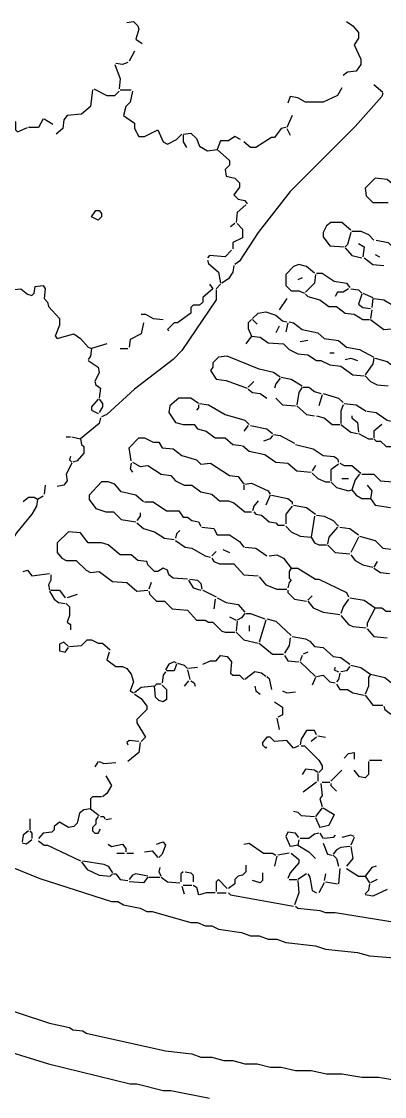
# Model space of a CAD drawing. Header units: millimetres. Extents: x 0 to 150953, y 0 to 85148.
# Drawn here: x 18063 to 27978, y 19600 to 48932 of the extents above; entities that cross this region are included whole.
import ezdxf

# ---------------------------------------------------------------- set-up
doc = ezdxf.new("R2010")
doc.units = ezdxf.units.MM
doc.layers.add('LINEWORK', color=7, linetype='Continuous')

msp = doc.modelspace()

# ---------------------------------------------------------------- linework, layer by layer
at = {"layer": 'LINEWORK'}
for points in [[(20941, 48901), (21121, 48932), (21242, 48811), (21272, 48721), (21182, 48449), (21362, 48329)], [(26936, 48932), (27117, 48811), (27268, 48630), (27268, 48480), (27147, 48299), (27328, 47907), (27328, 47756), (27208, 47576), (26967, 47546), (26846, 47455)], [(21151, 48118), (21001, 47847)], [(20971, 47817), (20820, 47756), (20639, 47787)], [(20609, 47756), (20760, 47365), (20730, 47094)], [(20007, 47063), (19946, 46612), (19705, 46401), (19314, 46370), (19223, 46250), (19193, 46009), (19012, 45858)], [(20037, 47094), (20398, 46913), (20609, 46913), (20730, 47033)], [(20760, 47063), (21061, 47063)], [(21091, 47033), (21031, 46732), (20910, 46612), (20850, 46370), (21151, 46160), (21151, 46009), (21272, 45798), (21423, 45798), (21784, 45979), (21935, 45647), (22055, 45587), (22296, 45708), (22447, 45858)], [(27931, 46973), (27901, 46883), (27178, 46069), (25400, 44292), (24526, 43177), (24014, 42393), (23893, 42303)], [(26816, 47124), (26695, 46913), (26304, 46732), (25822, 46732), (25611, 46853), (25400, 46883), (25340, 46702)], [(27690, 47214), (27931, 47003)], [(17054, 46099), (17144, 46190), (17265, 46220), (17355, 46340), (17295, 46702), (17385, 46792), (17566, 46732), (17656, 46642), (17656, 46340), (17897, 46190), (17897, 45979), (17958, 45919), (18229, 46039)], [(25460, 46370), (25309, 46039)], [(18651, 46280), (18530, 46039), (18259, 46039)], [(18681, 46280), (18922, 46129)], [(22477, 45858), (22688, 45888), (22839, 45738), (22929, 45527), (23140, 45406), (23411, 45436)], [(22477, 45828), (22477, 45647), (22568, 45497)], [(24044, 45708), (23893, 45798), (23713, 45677), (23502, 45677), (23411, 45436)], [(25279, 46039), (25159, 46009), (24978, 45768), (24888, 45768), (24466, 45497), (24315, 45497), (24134, 45647)], [(25309, 46009), (25400, 45828)], [(23411, 45436), (23743, 45135), (23743, 45015), (23622, 44894), (23652, 44713), (23893, 44653), (24014, 44533), (24014, 44412), (23863, 44201), (23984, 44081), (24164, 44050), (24225, 43960)], [(28262, 44442), (28051, 44623), (27720, 44653), (27449, 44382), (27479, 44171), (27660, 43990), (28081, 43990)], [(24195, 43930), (23954, 43719), (23923, 43448)], [(23893, 43418), (23773, 43327)], [(23954, 43418), (24104, 43267), (24104, 43026), (23833, 42906), (23833, 42725)], [(27057, 43237), (26816, 43448), (26515, 43448), (26394, 43357), (26304, 43177), (26304, 43056), (26485, 42815), (26876, 42785)], [(27057, 43177), (26967, 42845), (26906, 42785)], [(27087, 43207), (27328, 43207), (27539, 43116), (27690, 42966)], [(27268, 42875), (27419, 42785), (27388, 42514)], [(27750, 42966), (28081, 42906), (28172, 42815)], [(23803, 42695), (23622, 42514), (23200, 42544), (23140, 42484)], [(26906, 42755), (27087, 42544), (27358, 42484)], [(27720, 42574), (27840, 42514)], [(23140, 42423), (23170, 42333), (23441, 42092), (23502, 41791)], [(23863, 42273), (23833, 42092), (23713, 41911), (23532, 41791)], [(26063, 42062), (25852, 42243), (25641, 42303), (25490, 42243), (25279, 42032), (25279, 41730), (25430, 41580), (25641, 41580), (25792, 41520)], [(27419, 42484), (27660, 42303), (27961, 42273)], [(26093, 42032), (26063, 41791), (25822, 41550)], [(26123, 42062), (26274, 42062), (26605, 41851), (26936, 41791), (27027, 41670)], [(17777, 41610), (18048, 41640), (18229, 41489), (18349, 41459), (18410, 41520), (18440, 41700), (18651, 41730), (18711, 41640), (18681, 41369), (18771, 41278), (18801, 41158), (19103, 40827), (19103, 40646), (18982, 40344), (19042, 40284), (19494, 40405), (19675, 40284), (19886, 40043), (19976, 40013)], [(23200, 41761), (23291, 41640)], [(23502, 41761), (23381, 41640)], [(25731, 41941), (25611, 41881)], [(23381, 41610), (23381, 41339), (22447, 39953), (22206, 39712), (21151, 38898), (20398, 38205), (20248, 38145)], [(23291, 41640), (23020, 41399), (23020, 41278), (22929, 41188), (22748, 41188), (22688, 41128), (22688, 40977), (22327, 40706), (22236, 40706), (22055, 40525), (22085, 40495)], [(25309, 41369), (25099, 41068)], [(25822, 41489), (25882, 41429), (26213, 41339), (26454, 41158), (26665, 41158), (26906, 40977), (27147, 40947), (27388, 40796), (27569, 40796)], [(26997, 41640), (26846, 41550), (26695, 41550), (26635, 41429)], [(27057, 41640), (27268, 41610), (27358, 41520)], [(27358, 41489), (27268, 41218), (27388, 41128), (27599, 41098)], [(27388, 41520), (27660, 41399)], [(27660, 41369), (27629, 41128)], [(27690, 41369), (27961, 41339), (28202, 41188), (28383, 41188), (28473, 41128), (28503, 41037)], [(27629, 41068), (27599, 40827)], [(21332, 40947), (21453, 40947), (21664, 40827), (21935, 40796)], [(24345, 40796), (24255, 40706), (24255, 40555), (24345, 40344)], [(24375, 40827), (24526, 40977), (24737, 41007), (25008, 40917), (25189, 40766), (25309, 40736)], [(24375, 40796), (24496, 40676)], [(27599, 40796), (27961, 40525), (28292, 40555)], [(21392, 40706), (21332, 40405), (21031, 40254), (21001, 40043)], [(25099, 40616), (25008, 40435)], [(25340, 40706), (25279, 40465)], [(25370, 40736), (25490, 40706), (25731, 40525), (26153, 40435), (26334, 40284), (26726, 40224), (26936, 40043), (27298, 39983), (27690, 39772)], [(24345, 40344), (24195, 40134)], [(24345, 40344), (24586, 40314), (24797, 40164), (25219, 40134), (25370, 39983), (25611, 39862), (25882, 39832), (26123, 39682), (26243, 39682), (26485, 39561), (26786, 39531), (27117, 39290), (27419, 39260)], [(25882, 40224), (25671, 40194)], [(19976, 40013), (19946, 39802), (19886, 39712)], [(20398, 40134), (19976, 40013)], [(20760, 40013), (20971, 40013)], [(26485, 39892), (26605, 39892)], [(19886, 39682), (20157, 39501), (20187, 39350), (20067, 39109), (20097, 39019), (20217, 38928), (20187, 38657)], [(25129, 39230), (24948, 39350), (24556, 39441), (23682, 39802), (23441, 39772), (23291, 39621), (23291, 39501), (23230, 39410), (23381, 39169), (23652, 39139), (24225, 38928)], [(26906, 39712), (27057, 39742), (27238, 39682)], [(27690, 39742), (27660, 39591), (27449, 39290)], [(27720, 39742), (28051, 39651), (28172, 39561)], [(24406, 39109), (24255, 38958)], [(25129, 39199), (25008, 39049), (24978, 38928)], [(25159, 39230), (25430, 39169), (25731, 38989)], [(27449, 39260), (27599, 39109), (27780, 39019), (28081, 38989)], [(24255, 38898), (24375, 38808), (24586, 38778), (24767, 38657)], [(25731, 38958), (25641, 38808), (25581, 38476)], [(25761, 38958), (25912, 38958), (26063, 38838), (26243, 38778)], [(26274, 38748), (26183, 38446)], [(26304, 38778), (26726, 38657), (26846, 38537)], [(20157, 38627), (19976, 38416), (19976, 38326), (20157, 38235)], [(20187, 38627), (20278, 38506), (20278, 38416), (20187, 38265)], [(22899, 38506), (22688, 38657), (22357, 38657), (22116, 38446), (22085, 38265), (22266, 37994), (22477, 37934), (22778, 37934), (22869, 37813), (23110, 37753), (23351, 37572), (23622, 37572), (23833, 37392), (24074, 37362)], [(22899, 38476), (22899, 38386), (22839, 38326)], [(22929, 38506), (23170, 38476), (23622, 38205), (24164, 38055), (24285, 37934)], [(25008, 38657), (25189, 38476), (25550, 38446)], [(25581, 38446), (25852, 38205), (26063, 38175)], [(26846, 38476), (26786, 38296), (26786, 37964)], [(26876, 38506), (27208, 38476), (27479, 38296)], [(26123, 38175), (26334, 38115), (26545, 37934), (26756, 37934)], [(27087, 38175), (27087, 38115), (27238, 37994), (27268, 37723)], [(27509, 38296), (27750, 38265), (28051, 38055), (28413, 37964), (28594, 37813), (28805, 37813), (28955, 37723), (29076, 37723), (29256, 37542)], [(20217, 38115), (20187, 37964), (19675, 37542)], [(24255, 37904), (24134, 37753)], [(24315, 37904), (24767, 37813), (24918, 37693)], [(26786, 37934), (27057, 37723), (27238, 37693)], [(27901, 37934), (27690, 37753), (27690, 37572)], [(19283, 37603), (19404, 37603)], [(19434, 37603), (19675, 37542)], [(21061, 36940), (21001, 37301), (21272, 37572), (21423, 37572), (21664, 37452), (21814, 37452), (21905, 37301), (22206, 37271), (22447, 37090), (22839, 36970), (22959, 36849), (23230, 36879), (23743, 36548), (23984, 36518), (24134, 36307)], [(24918, 37633), (24857, 37542), (24677, 37482)], [(24948, 37663), (25129, 37633), (25520, 37422)], [(27268, 37693), (27539, 37542), (27660, 37542)], [(19675, 37542), (19705, 37392), (19765, 37331), (19765, 37151), (19585, 36940), (19464, 36910)], [(24104, 37362), (24285, 37211), (24707, 37120), (25008, 36910), (25340, 36879)], [(25550, 37392), (26033, 37271), (26304, 37090), (26605, 37060), (26695, 37000), (26726, 36910)], [(27690, 37542), (27750, 37482), (27871, 37482), (28021, 37331), (28232, 37331)], [(19404, 37060), (19374, 36970), (19434, 36910)], [(19434, 36879), (19283, 36578), (19314, 36397)], [(21061, 36879), (21031, 36729), (21091, 36638)], [(21091, 36910), (21302, 36789), (21513, 36819), (21875, 36578), (22146, 36548), (22266, 36397), (22507, 36277), (22718, 36277), (22959, 36096), (23261, 36036), (23471, 35855), (23713, 35855), (23863, 35795), (24164, 35554), (24345, 35554)], [(25340, 36879), (25581, 36669), (25972, 36638)], [(26093, 36819), (26002, 36669)], [(26726, 36849), (26515, 36699), (26515, 36397)], [(26756, 36879), (26876, 36819), (27087, 36819), (27328, 36608)], [(19314, 36397), (19223, 36277), (19042, 36247)], [(26002, 36608), (26153, 36458), (26364, 36367), (26485, 36367)], [(26816, 36458), (26997, 36458)], [(27298, 36578), (27178, 36427), (27087, 36156)], [(27358, 36578), (27690, 36578), (27871, 36397), (28202, 36367), (28383, 36156)], [(18711, 36277), (18681, 36036)], [(21392, 35825), (21182, 36006), (20790, 36096), (20609, 36307), (20428, 36367), (20248, 36367), (19916, 36006), (19916, 35885), (20097, 35644), (20368, 35554), (20579, 35554), (20790, 35343), (21182, 35283)], [(24134, 36277), (24134, 36156)], [(24164, 36307), (24345, 36337), (24797, 36126), (24857, 36036)], [(26515, 36367), (26665, 36217), (26997, 36126), (27087, 36156)], [(27087, 36156), (27208, 36006), (27358, 35915), (27599, 35915)], [(27509, 36277), (27629, 36126), (27599, 35915)], [(18500, 35885), (18470, 35704), (18349, 35493), (17928, 34981), (17747, 34650), (17476, 34318)], [(18500, 35885), (18410, 35945), (18259, 35945), (18108, 35825)], [(18651, 35976), (18500, 35885)], [(21423, 35825), (21664, 35825), (22025, 35584), (22357, 35584), (22477, 35403), (22598, 35403), (22718, 35313), (22899, 35283), (22959, 35162)], [(24526, 35855), (24406, 35704), (24375, 35584)], [(24857, 36006), (24737, 35735)], [(24888, 36006), (25340, 35915), (25460, 35825), (25460, 35765)], [(27599, 35915), (27720, 35735), (28142, 35674)], [(21302, 35524), (21302, 35433), (21212, 35313)], [(24406, 35554), (24466, 35493), (24616, 35463), (24827, 35283), (25008, 35252), (25068, 35192), (25249, 35192)], [(25460, 35704), (25279, 35493), (25279, 35222)], [(25490, 35735), (25852, 35674), (26093, 35493)], [(21212, 35252), (21392, 35102), (21694, 35011), (21965, 34831), (22236, 34800)], [(26063, 35433), (25972, 34861)], [(26123, 35463), (26334, 35433), (26575, 35313), (26726, 35162)], [(22598, 33716), (22206, 33746), (22085, 33836), (22055, 33957), (21935, 34017), (21784, 33927), (21694, 33927), (21513, 34107), (21483, 34198), (21242, 34228), (21061, 34379), (20760, 34379), (20428, 34650), (20248, 34710), (19886, 34710), (19675, 34981), (19344, 35011), (19042, 34710), (19042, 34439), (19163, 34288), (19283, 34228), (19555, 34228), (19826, 33957), (19946, 33897), (20187, 33927), (20549, 33656), (20941, 33625), (21212, 33384), (21513, 33414)], [(22387, 35042), (22296, 34951), (22266, 34831)], [(22989, 35132), (23321, 35102)], [(23321, 35102), (23411, 34921), (23743, 34921), (24014, 34740), (24134, 34590)], [(25279, 35162), (25430, 35011), (25671, 34891), (25972, 34861)], [(26695, 35132), (26454, 34861), (26424, 34680)], [(26756, 35132), (27027, 35102), (27268, 34921)], [(22266, 34770), (22537, 34590), (22718, 34559), (23080, 34349), (23230, 34318)], [(25972, 34861), (26063, 34710), (26183, 34650), (26394, 34650)], [(26424, 34650), (26635, 34439), (27027, 34409)], [(27268, 34861), (27057, 34439)], [(27298, 34891), (27720, 34770), (27931, 34559), (28232, 34529), (28413, 34349)], [(23381, 34469), (23261, 34349)], [(23562, 34529), (23743, 34439)], [(24164, 34590), (24466, 34559), (24767, 34349)], [(24827, 34349), (25038, 34379), (25219, 34288), (25430, 34017)], [(27057, 34379), (27178, 34228), (27388, 34107), (27660, 34047)], [(23261, 34288), (23321, 34198), (23471, 34138), (23863, 34138), (24134, 33836), (24526, 33806)], [(27780, 34198), (27690, 34047)], [(18108, 33927), (18229, 33957), (18349, 33806), (18831, 33866)], [(18862, 33836), (18862, 33686), (18801, 33565), (18831, 33414)], [(24556, 33776), (24737, 33565), (25038, 33445), (25309, 33445)], [(25430, 34017), (25370, 33927), (25370, 33746), (25430, 33686)], [(25430, 34017), (25611, 34017), (26093, 33716), (26183, 33716), (26936, 33354), (26997, 33234)], [(27690, 34017), (27871, 33897), (28112, 33866)], [(21603, 33625), (21543, 33445)], [(22628, 33686), (22748, 33475), (22959, 33414)], [(22658, 33716), (22869, 33686), (22959, 33595), (22989, 33445)], [(25430, 33686), (25370, 33625), (25340, 33475)], [(18831, 33384), (18952, 33173), (19072, 33083), (19253, 33053)], [(18862, 33414), (19103, 33414), (19253, 33204)], [(19585, 33294), (19314, 33204)], [(21543, 33384), (21573, 33294), (21754, 33113), (21965, 33113), (22176, 32902), (22598, 32872), (22839, 32601), (23080, 32601), (23170, 32541), (23291, 32541), (23532, 32300), (23622, 32270), (23893, 32270)], [(23020, 33414), (23381, 33234)], [(23351, 33173), (23321, 32902)], [(23411, 33204), (23652, 33083), (23984, 33023), (24164, 32812)], [(25340, 33414), (25340, 33354), (25520, 33173), (25852, 33113)], [(26002, 33264), (25882, 33143)], [(26997, 33173), (26846, 32963), (26786, 32782)], [(27027, 33204), (27419, 33143), (27720, 32932)], [(19283, 33053), (19374, 32963), (19374, 32721), (19314, 32541), (19404, 32480), (19404, 32330)], [(25882, 33113), (26033, 32932), (26304, 32812), (26756, 32752)], [(27720, 32932), (27509, 32511), (27509, 32420)], [(27720, 32932), (27901, 32932), (28021, 32842), (28142, 32842), (28322, 32661), (28322, 32601)], [(23743, 32691), (23923, 32601)], [(23954, 32571), (23923, 32300)], [(24164, 32782), (24074, 32661), (23954, 32601)], [(24195, 32782), (24315, 32782), (24707, 32631)], [(24737, 32601), (24556, 31998)], [(24767, 32631), (25008, 32571), (25430, 32179)], [(26786, 32721), (26997, 32480), (27117, 32420), (27479, 32390)], [(23923, 32270), (24134, 32059), (24526, 31968)], [(24285, 32450), (24285, 32300)], [(27509, 32360), (27690, 32149), (28051, 32119)], [(19223, 31998), (19103, 31938), (19103, 31757), (19253, 31727), (19344, 31848)], [(19223, 31998), (19344, 31878)], [(19374, 31878), (19705, 31908), (19856, 32059), (19976, 32059), (20157, 31968), (20278, 31968), (20489, 31787)], [(25400, 32119), (25370, 31908), (25249, 31697)], [(25460, 32149), (25822, 32089), (25942, 32028), (26063, 31878), (26304, 31848), (26575, 31607), (26786, 31577), (27027, 31396)], [(20458, 31727), (20398, 31516), (20639, 31335), (20820, 31335), (20941, 31275), (21061, 31125), (21121, 30914), (21031, 30673), (21121, 30612)], [(24556, 31968), (24918, 31667), (25219, 31667)], [(25882, 31727), (25761, 31667)], [(22296, 31426), (22236, 31456), (22085, 31396), (21995, 31245)], [(22296, 31396), (22236, 31215), (22025, 31215)], [(22327, 31426), (22507, 31366), (22598, 31275)], [(23020, 31396), (23230, 31486), (23381, 31486), (23502, 31637), (23682, 31607), (23803, 31456), (23773, 31155), (23833, 31094), (24014, 31094), (24134, 30974)], [(25249, 31637), (25340, 31486), (25641, 31456)], [(25731, 31637), (25671, 31486)], [(25671, 31456), (26093, 31064)], [(21995, 31185), (21935, 31094), (21905, 30884)], [(22598, 31245), (22658, 30974)], [(22869, 31305), (22628, 31275)], [(24737, 31064), (24616, 31155), (24436, 31185), (24164, 30974)], [(26123, 31064), (26304, 31094), (26485, 30914), (26635, 30884)], [(26635, 31305), (26605, 31245), (26726, 31185)], [(26756, 31155), (26726, 30974), (26665, 30914)], [(27027, 31335), (26936, 31215), (26786, 31185)], [(27057, 31366), (27328, 31305), (27599, 31125)], [(27599, 31125), (27539, 31034), (27539, 30793), (27449, 30582)], [(27599, 31125), (27991, 31034), (28172, 30884), (28262, 30733), (28473, 30733), (28594, 30673), (28714, 30522)], [(21875, 30853), (21754, 30853), (21694, 30793)], [(21905, 30823), (22025, 30703), (22025, 30432), (21935, 30371), (21814, 30401), (21724, 30492), (21694, 30793)], [(22628, 30944), (22507, 30793)], [(22688, 30944), (22778, 30884), (22809, 30793)], [(24767, 31064), (24827, 31004), (24888, 30703)], [(26093, 31034), (26002, 30823)], [(26665, 30853), (26756, 30703), (26967, 30703), (27117, 30612), (27419, 30552)], [(21694, 30793), (21332, 30763), (21151, 30612)], [(21151, 30582), (21332, 30462), (21483, 30251), (21483, 30160), (21212, 29889), (21212, 29799), (21453, 29407), (21332, 29287)], [(24436, 30793), (24466, 30673), (24586, 30582)], [(25189, 30673), (25309, 30612), (25550, 30642)], [(27449, 30552), (27660, 30281), (27931, 30281)], [(24978, 30371), (25189, 30221), (25189, 30010), (25068, 29949)], [(27961, 30251), (27991, 30160), (28142, 30040), (28473, 30040)], [(25038, 29919), (25099, 29618)], [(25641, 29166), (25490, 29106), (25309, 29317), (24978, 29287), (24857, 29407), (24767, 29407), (24647, 29256), (24647, 29196), (24737, 29106), (24767, 29136)], [(26123, 29467), (26063, 29588), (25852, 29588), (25701, 29347), (25671, 29196)], [(26123, 29407), (25972, 29287)], [(26153, 29437), (26364, 29407)], [(21272, 29287), (21001, 29317), (20941, 29256), (20971, 29196)], [(21302, 29256), (21272, 28985), (20971, 28744)], [(25701, 29166), (25792, 29166), (26183, 28774), (26274, 28624), (26274, 28533), (26183, 28443)], [(26876, 28835), (26997, 28955), (27147, 28985), (27147, 28805)], [(27569, 28774), (27901, 28774)], [(20157, 28744), (20067, 28594)], [(20187, 28744), (20308, 28684), (20639, 28714)], [(26153, 28443), (26063, 28503), (25822, 28533), (25731, 28383)], [(26816, 28503), (26515, 28202)], [(27539, 28744), (27539, 28383), (27449, 28292), (27298, 28322), (27147, 28503)], [(20368, 28353), (20519, 28081)], [(26123, 28172), (25761, 27901)], [(26153, 28413), (26153, 28202)], [(26274, 28172), (26485, 28172)], [(20519, 28081), (20398, 27871), (20278, 27780)], [(26243, 28142), (26274, 27810), (26213, 27720), (26274, 27509)], [(26515, 28142), (26515, 28081), (26665, 27931)], [(20248, 27780), (20007, 27780), (19946, 27720), (19946, 27449)], [(19946, 27449), (19765, 27419), (19645, 27328), (19585, 27057), (19494, 26967), (19344, 26936), (19103, 27087), (18952, 26967), (18952, 26876), (18892, 26816), (18651, 26786), (18530, 26635)], [(19946, 27449), (20187, 27268)], [(25490, 27388), (25611, 27358), (25701, 27268), (26063, 27238)], [(26274, 27479), (26093, 27238)], [(26304, 27479), (26605, 27298), (26454, 26997), (26213, 26936)], [(18289, 27178), (18289, 26876)], [(20157, 27238), (20097, 27147), (20097, 27027), (20007, 26936), (20007, 26846), (20067, 26786), (20157, 26786), (20217, 26906)], [(20217, 27238), (20308, 27238), (20338, 27178)], [(20519, 27178), (20368, 27147)], [(26093, 27208), (26213, 26936)], [(18259, 26846), (18108, 26726), (18078, 26545)], [(18289, 26846), (18349, 26786), (18349, 26635)], [(25641, 26665), (25550, 26786), (25340, 26816), (25279, 26695), (25400, 26424)], [(26183, 26786), (26063, 26756), (25912, 26635), (25671, 26635)], [(26213, 26786), (26304, 26635)], [(26635, 26726), (26575, 26665), (26334, 26635)], [(27147, 26695), (27057, 26726), (26816, 26665)], [(18349, 26605), (18199, 26485), (18078, 26515)], [(18530, 26575), (18681, 26454), (18771, 26454), (19675, 26033)], [(20428, 26485), (20519, 26424), (20820, 26485), (20910, 26364), (20910, 26274)], [(21754, 26485), (21935, 26545), (21995, 26454), (21905, 26213), (21814, 26123)], [(24134, 26485), (24285, 26515), (24677, 26243), (24918, 26243), (25008, 26183)], [(25611, 26454), (25430, 26424)], [(25641, 26605), (25611, 26454)], [(25611, 26454), (25912, 26274), (26093, 26093)], [(26304, 26515), (26424, 26213), (26545, 26183)], [(27027, 26424), (26786, 26394), (26665, 26334), (26575, 26213)], [(27057, 26424), (27117, 26093), (26936, 25882)], [(27147, 26665), (27057, 26454)], [(16993, 26183), (18560, 25550), (20519, 24918), (20699, 24918), (20850, 24827), (21302, 24737), (21483, 24647), (21634, 24647), (22688, 24345), (22869, 24345), (23080, 24255), (23261, 24255), (23441, 24164), (24074, 24074), (24315, 23984), (24556, 23984), (24797, 23893), (25038, 23893), (25279, 23803), (26093, 23713), (26364, 23622), (27238, 23532), (27569, 23441), (28714, 23351)], [(20669, 26243), (20880, 26243)], [(20941, 26243), (21121, 26243)], [(21423, 26274), (21634, 26304), (21784, 26123)], [(25038, 26153), (24978, 25882)], [(25370, 26243), (25068, 26183)], [(25430, 26243), (25641, 26063), (25641, 25972), (25400, 25701), (25340, 25550)], [(26575, 26183), (26665, 26093), (26726, 25882)], [(19705, 26002), (19856, 25792), (20187, 25641), (20489, 25611), (20549, 25671)], [(19735, 26033), (20308, 25942), (20428, 25882), (20549, 25701)], [(21844, 25852), (21814, 25731), (21875, 25611)], [(24195, 25912), (24195, 25731), (24104, 25641), (23984, 25611), (23893, 25520), (23893, 25400), (23713, 25279)], [(26756, 25822), (26726, 25400)], [(26936, 25822), (27268, 25611), (27449, 25611)], [(27750, 25882), (27629, 25852), (27449, 25611)], [(20579, 25671), (20639, 25671), (20760, 25520), (20971, 25490)], [(21513, 25611), (21182, 25671), (21091, 25641), (21001, 25520)], [(21513, 25581), (21392, 25430), (21001, 25460)], [(21543, 25581), (21844, 25581)], [(21875, 25581), (22055, 25460), (22387, 25430)], [(22477, 25731), (22417, 25671), (22417, 25460)], [(22537, 25731), (22688, 25701), (22748, 25641), (22748, 25460)], [(23441, 25520), (23381, 25460), (23381, 25189)], [(23441, 25520), (23682, 25279)], [(24647, 25701), (24647, 25490), (24586, 25430), (24375, 25490)], [(25370, 25520), (25581, 25520)], [(25852, 25671), (25611, 25520)], [(25882, 25671), (25942, 25581), (26002, 25219), (26123, 25159)], [(26364, 25671), (26334, 25490)], [(27449, 25611), (27569, 25430)], [(27780, 25520), (27599, 25430)], [(22447, 25340), (22507, 25129)], [(22477, 25370), (22718, 25370)], [(22748, 25370), (22839, 25309), (22899, 25099)], [(25611, 25490), (25641, 25159), (25520, 24827)], [(26334, 25430), (26183, 25159)], [(26364, 25460), (26695, 25400)], [(27569, 25400), (27539, 25219), (27449, 25129)], [(28051, 25249), (27660, 25068), (27449, 25099)], [(23351, 25159), (23110, 25159), (22929, 25099)], [(23411, 25159), (23652, 25159)], [(23713, 25159), (23773, 25099), (25490, 24797)], [(25550, 24797), (25611, 24737), (26213, 24677), (26364, 24616), (26635, 24616), (28322, 24345), (28714, 24345), (28895, 24285), (29528, 24255), (29739, 24195), (33143, 23923), (35283, 23863)], [(17084, 22176), (18831, 21603), (19374, 21483), (19464, 21423), (19735, 21392), (19826, 21332), (21995, 20850), (22718, 20760), (22959, 20669), (23261, 20669), (23592, 20579), (23833, 20579), (24164, 20489), (24496, 20489), (24857, 20398), (25159, 20398), (25550, 20308), (25972, 20308), (26394, 20217), (26816, 20217), (27358, 20127), (27810, 20127), (28353, 20037)], [(15849, 21212), (15849, 21392), (16059, 21423), (17144, 21001), (18801, 20489), (21031, 19946), (21212, 19946), (21935, 19765), (22146, 19765), (23200, 19555)]]:
    msp.add_lwpolyline(points, dxfattribs=at)
msp.add_lwpolyline([(20097, 43779), (20187, 43779), (20248, 43689), (20248, 43599), (20157, 43508), (19976, 43599)], close=True, dxfattribs=at)

doc.saveas('drawing.dxf')
